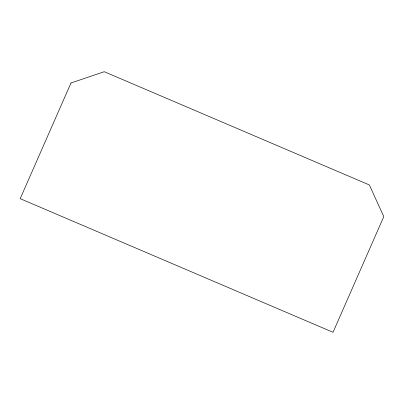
<?xml version="1.0" encoding="UTF-8"?>
<svg xmlns="http://www.w3.org/2000/svg" width="404" height="404" viewBox="0 0 404 404"><rect width="100%" height="100%" fill="white"/><g stroke="black" fill="none" stroke-linecap="round" stroke-linejoin="round"><path stroke-width="0.61" d="M70.978 82.987L20.2 198.667L333.022 332.29L383.8 216.61L369.367 184.951L104.257 71.71L70.978 82.987"/></g></svg>
